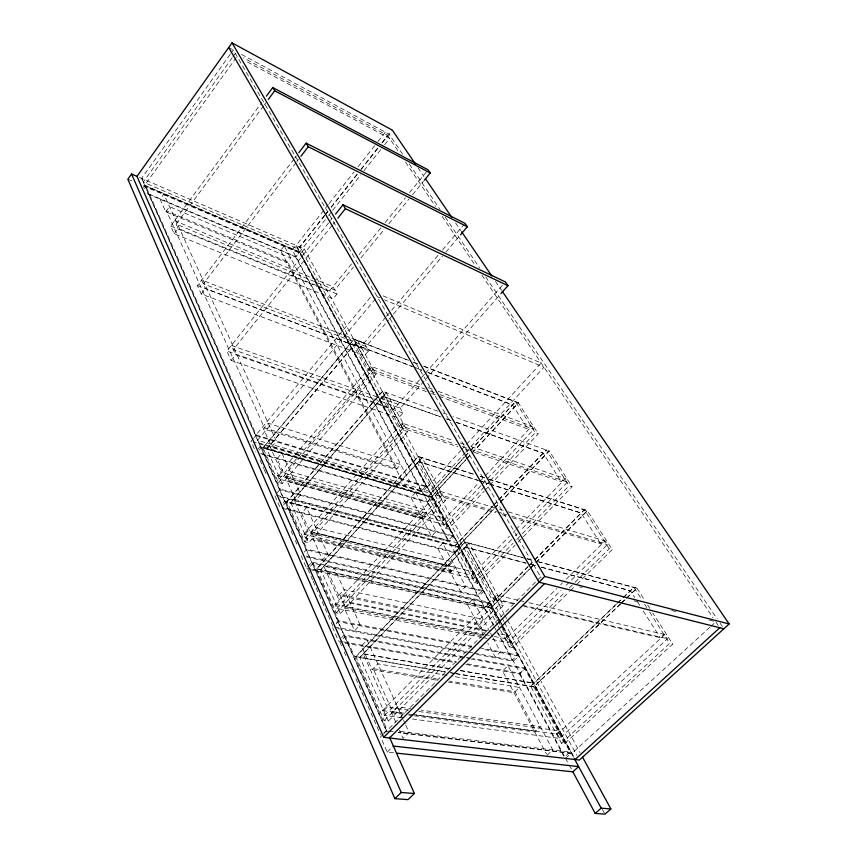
<?xml version="1.0" encoding="UTF-8"?>
<svg xmlns="http://www.w3.org/2000/svg" width="857" height="857" viewBox="0 0 857 857"><rect width="100%" height="100%" fill="white"/><g stroke="black" fill="none" stroke-linecap="round" stroke-linejoin="round"><path stroke-width="0.64" stroke-dasharray="4.29 3.21" d="M230.169 54.334L141.609 178.374L386.775 731.889M230.94 53.241L233.275 49.974L541.206 577.811M232.193 57.762L143.248 182.091L298.022 248.948L324.567 215.343M232.975 56.68L235.289 53.445M236.253 57.505L144.662 185.283L299.682 252.012M143.515 187.651L145.004 185.573L299.564 252.097M144.522 188.519L146.011 186.44L299.2 252.333L425.918 486.112L421.355 491.082L256.597 442.276M165.787 211.797L169.536 206.666L290.673 258.021L286.988 262.692L165.787 211.797L160.109 199.21L163.816 194.1L276.372 441.119L271.648 446.733L263.592 428.864L268.241 423.283L400.669 464.44L396.159 469.465L263.592 428.864M337.037 294.015L178.138 228.412L174.635 220.699L332.977 286.677L337.037 294.015L333.18 298.739L174.175 233.768L170.704 226.034L261.685 102.583M263.581 105.84L176.21 224.159L334.798 289.977L353.384 267.191M264.374 104.758L265.97 102.615M174.175 233.768L178.138 228.412M368.542 350.909L205.476 288.53L201.62 280.046L364.118 342.918L368.542 350.909L364.45 355.73L201.256 294.026L197.442 285.531L293.951 159.081M294.765 158.02L296.383 155.899M296.051 162.68L203.345 283.849L366.1 346.496L388.414 320.111M296.865 161.619L298.482 159.488M201.256 294.026L205.476 288.53M328.327 204.502L296.083 245.391L499.074 619.536M329.152 203.452L353.952 172M358.076 166.751L374.616 145.786M377.916 141.587L385.361 132.149L398.826 152.107M325.403 214.293L327.888 211.143M331.209 206.944L357.765 173.328M361.076 169.129L377.68 148.122M381.826 142.873L387.632 135.524L243.495 57.858M324.653 215.685L299.875 247.041L501.356 616.826M325.478 214.636L327.963 211.508M331.263 207.319L357.69 173.875M360.99 169.697L378.333 147.747M382.468 142.519L392.281 130.103M421.355 491.082L295.569 256.929L299.2 252.333M325.253 219.713L295.933 256.682L146.193 192.846M328.552 215.546L331.852 211.379M332.677 210.329L360.722 174.903M364.021 170.736L381.344 148.85M384.643 144.683L389.592 138.427L245.252 60.836M500.477 621.604L300.678 253.49L304.278 248.948L139.295 177.378M402.919 412.988L235.6 354.798L231.336 345.435L398.087 404.258L402.919 412.988L398.58 417.916L231.101 360.433L226.88 351.049L332.259 218.278M332.098 225.402L233.254 349.635L400.251 408.178L500.017 294.701M332.923 224.352L334.594 222.274M231.101 360.433L235.6 354.798M351.499 263.935L329.142 291.391L170.704 226.034M359.072 254.625L380.969 227.748M385.179 222.574L405.382 197.763M409.592 192.589L427.268 170.875M360.99 257.871L384.643 228.883M388.864 223.709L409.143 198.856M412.528 194.71L423.508 181.255M370.374 297.379L255.504 435.527L427.225 487.108L460.68 450.675M253.426 438.463L251.058 441.312L255.665 451.832M253.951 437.938L256.318 435.088L146.011 186.44M375.527 298.804L257.593 440.23L429.582 491.447L464.708 453.289M258.064 448.972L260.453 446.122L432.249 496.717L427.643 501.699L260.796 453.321M259.285 450.021L261.674 447.172L431.949 497.242L452.817 535.743L448.05 540.778L276.597 495.228M282.199 483.509L266.741 448.886L357.69 340.658L376.084 374.123L282.199 483.509L278.375 482.459L262.96 447.772L353.984 339.222L408.607 360.347M266.806 449.047L357.765 340.818M385.671 317.369L360.058 347.728L197.442 285.531M386.528 316.34L390.846 311.23M391.703 310.213L438.259 255.022M442.576 249.912L464.13 224.352M389.271 319.104L392.699 315.044M393.556 314.026L442.458 256.179M445.897 252.119L459.62 235.879M480.809 485.801L444.258 524.709L279.178 479.042L277.582 475.474L370.835 366.239L422.019 385.296M278.761 475.796L281.664 472.389L269.58 445.511L430.953 493.503M426.422 391.617L368.831 370.363L371.981 366.667M279.178 479.042L372.731 369.688L370.835 366.239M278.375 482.459L372.334 372.741L353.984 339.222M285.445 477.349L290.298 471.693L424.858 509.84L420.155 514.918L285.445 477.349L277.057 458.72L281.824 453.096L300.753 494.639L295.804 500.338L287.149 481.131L292.023 475.464M452.817 535.743L280.282 489.111L274.797 495.496L279.757 506.819L283.646 507.826M283.11 502.952L284.781 501.024L459.534 547.034L454.724 552.079L284.942 508.169M283.538 505.009L286.056 502.106L459.256 547.623L482.459 590.43L477.456 595.529L306.613 556.15M437.959 411.231L382.468 391.231L286.859 501.57L304.781 541.892L308.691 542.835L407.707 431.617L386.239 392.592L290.716 502.588L308.691 542.835M382.554 391.403L286.945 501.741L457.981 546.755L493.921 509.058M290.791 502.759L386.336 392.752M424.472 374.177L393.781 409.175L226.88 351.049M425.351 373.17L502.738 284.92M511.629 539.535L473.471 578.764L305.488 538.057L303.774 534.2L402.083 423.122L453.953 440.777M304.963 534.489L308.027 531.04L473.546 571.983L470.611 575.004M439.727 416.427L383.004 396.32L399.919 427.289L403.251 423.519M305.488 538.057L404.14 426.872L457.317 444.858M310.652 533.268L315.74 527.537L452.592 561.881L447.675 567.023L310.652 533.268L301.61 513.225L306.624 507.515L327.824 554.061L322.618 559.835L313.276 539.096L318.397 533.354L455.474 567.291L450.525 572.433L313.276 539.096M304.781 541.892L403.883 430.332L407.707 431.617M304.299 552.079L306.924 549.144L482.459 590.43M301.171 555.711L306.549 567.966L311.841 562.085L489.626 602.503L484.569 607.602L311.744 569.123M310.513 566.156L313.159 563.21L489.368 603.178L498.742 620.468M340.293 613.591L320.668 569.637L422.019 457.659L445.554 500.456L340.293 613.591L336.287 612.798L316.715 568.748L418.173 456.427L474.017 474.317M320.743 569.819L422.126 457.842M427 487.044L422.437 492.014L253.618 442.073M461.58 449.689L541.142 363.025L381.965 295.386M465.608 452.314L470.107 447.418M471.007 446.443L543.959 367.203L384.589 299.854M464.13 457.284L428.146 496.332L445.383 528.266L448.425 529.101L484.151 491.19M465.03 456.31L469.529 451.435M470.429 450.45L515.421 401.654L535.261 432.753L538.207 433.846L485.073 490.225M428.221 496.471L464.215 457.434M465.115 456.46L469.615 451.575M470.514 450.6L515.507 401.794M338.665 595.454L344.043 589.637L483.219 619.365L478.045 624.56L338.665 595.454L328.895 573.772L334.166 567.977L360.111 624.903L354.584 630.763L344.375 608.116L349.806 602.289L486.819 630.473M262.96 447.772L431.157 497.21L465.672 459.834M466.583 458.849L471.114 453.931M472.025 452.957L518.346 402.79L538.207 433.846M465.758 459.984L431.232 497.36L263.035 447.932L354.059 339.383L408.693 360.497M466.658 458.998L471.2 454.081M472.111 453.096L518.442 402.929L423.594 366.26M261.931 454.339L427.343 502.234L431.949 497.242M481.848 637.404L336.876 608.449L334.991 604.228L439.48 491.211L494.285 507.655M336.223 604.474L339.468 600.961L485.833 630.998M478.249 480.37L418.58 461.462L437.124 495.41L440.669 491.564M336.876 608.449L441.741 495.325L496.524 511.629M426.743 513.364L422.03 518.453L287.149 481.131M336.287 612.798L441.655 499.31L445.554 500.456M336.33 623.36L338.708 620.8L471.639 646.274M336.63 623.328L338.226 621.625L471.618 647.099M441.548 521.163L444.344 518.185L281.664 472.389M438.945 396.245L527.837 429.046L530.847 425.833M277.582 475.474L442.48 521.431L478.924 482.545M479.834 481.58L484.387 476.717M485.298 475.742L531.758 426.175L533.793 429.378L481.72 484.826M341.75 637.587L344.16 635.026L464.858 657.073M445.383 528.266L489.401 481.484M490.322 480.509L535.261 432.753M343.132 638.765L345.542 636.205L469.754 658.819M492.668 506.058L454.842 545.791L474.724 582.621L477.81 583.36L515.143 545.116M493.589 505.084L546.166 449.85L569.102 485.801L572.08 486.797L516.075 544.163M454.928 545.952L492.754 506.208M493.675 505.244L546.263 450M493.836 508.897L457.895 546.595L477.81 583.36M494.757 507.933L499.363 503.102M500.284 502.138L549.123 450.9L572.08 486.797M494.843 508.094L499.46 503.252M500.381 502.288L549.219 451.061L452.978 416.481M282.317 508.244L454.435 552.679L459.256 547.623M388.307 721.101L359.811 657.287L469.015 543.113L503.38 605.61L388.307 721.101L384.172 720.576L355.751 656.601L465.083 542.063L525.684 558.303M359.897 657.501L469.133 543.317M403.036 719.109L367.042 640.115L361.44 645.996L372.131 669.724L377.841 663.821L449.989 675.862M474.253 452.335L561.196 481.623L564.356 478.367M303.774 534.2L471.564 575.24L509.604 536.043M513.311 532.218L515.175 530.301M516.096 529.347L565.277 478.677L567.473 482.116L520.938 529.958M515.346 535.7L517.21 533.793M474.724 582.621L513.032 543.317M516.771 539.482L521.442 534.693M522.384 533.729L569.102 485.801M401.804 717.641L384.557 715.37L382.415 710.571L496.567 595.165L523.745 601.528M310.341 569.648L484.312 608.288L489.368 603.178M383.679 710.742L387.214 707.164L408.296 710.067M525.909 563.038L465.297 547.002L493.9 599.375L497.788 595.444M528.158 566.381L487.901 607.035L497.435 624.699M529.09 565.438L533.772 560.714M534.714 559.771L584.335 509.669L609.22 548.684L612.219 549.562L576.14 584.999M487.997 607.195L528.255 566.552M529.197 565.609L533.879 560.885M534.811 559.932L584.442 509.84M316.715 568.748L490.997 607.72L529.337 569.069M530.279 568.127L534.95 563.413M535.882 562.471L587.324 510.633L612.219 549.562M384.557 715.37L529.433 569.241M530.376 568.298L535.047 563.585M535.989 562.642L587.431 510.793L489.336 479.374M395.73 722.087L391.52 712.745L397.423 706.8L410.664 708.643M384.172 720.576L499.385 604.699L503.38 605.61M383.604 733.26L387.064 729.8L345.542 636.205M383.143 734.278L380.54 736.87L387.235 752.146L393.866 752.853M384.011 733.41L386.603 730.817M540.692 576.922L386.453 731.15L391.745 731.792M387.235 752.146L393.374 746.072M504.955 638.615L508.051 635.562L497.596 633.409M512.529 517.767L600.714 543.916L604.067 540.606M494.168 636.44L505.909 638.808L556.868 588.448M560.639 584.72L562.535 582.846M566.306 579.118L604.988 540.885L607.377 544.613L564.774 586.617M492.304 639.493L507.976 642.621L560.992 590.355M500.552 630.473L509.401 646.853L565.491 591.694M569.294 587.945L574.04 583.274M574.993 582.342L609.22 548.684M509.401 646.853L512.518 647.474L569.498 591.523M570.441 590.591L575.186 585.931M474.167 653.109L512.207 660.222L517.489 655.069L499.363 621.625M465.983 664.529L519.631 674.031L524.977 668.867L570.066 752.06L565.309 756.42M616.504 603.939L530.644 686.211L561.431 743.244L564.602 743.64L672.691 644.1L652.702 612.851M617.468 603.017L622.289 598.4M623.253 597.468L633.869 587.302L641.122 598.668M530.751 686.403L616.612 604.131M617.576 603.199L622.407 598.582M623.371 597.661L633.976 587.484M455.742 673.527L533.793 686.746L620.5 603.789M621.464 602.857L625.321 599.172M626.285 598.25L636.88 588.116L644.132 599.461M620.618 603.971L533.89 686.928L455.838 673.731M621.582 603.049L636.997 588.298L538.678 561.956M556.45 734.021L559.792 730.914L417.52 711.342M523.788 606.263L660.222 637.704L663.864 634.33M408.735 714.117L557.425 734.149L664.796 634.544L667.485 638.744L559.728 738.413L411.092 718.862M547.066 755.263L552.808 749.961L507.944 665.771L502.577 671.01L546.445 754.096M561.431 743.244L669.66 643.414L672.691 644.1M565.62 758.381L571.34 753.153L398.569 732.264M709.875 627.26L571.758 753.517L398.366 732.585M710.86 626.36L714.802 622.75M389.26 731.139L393.256 731.621M400.037 731.375L570.066 752.06M382.415 710.571L403.626 713.431M391.52 712.745L403.454 714.342M408.757 715.049L412.742 715.584M414.07 715.766L534.747 731.942L540.392 726.65L421.248 710.11M404.525 713.27L392.592 711.664L373.17 668.653L437.531 679.14M412.474 714.342L535.764 730.978L515.036 691.77L449.357 681.069M372.131 669.724L436.513 680.158M448.34 682.076L514.039 692.724L519.503 687.464L451.296 676.077M355.751 656.601L445.233 671.749M450.482 672.638L454.424 673.313M445.329 671.952L355.848 656.816L465.19 542.267L525.791 558.507M450.578 672.841L454.521 673.506M449.839 668.664L363.197 653.752L387.214 707.164M460.348 670.474L533.868 683.125M363.293 653.955L449.946 668.856M460.445 670.667L533.965 683.318M344.985 643.071L455.528 662.675M342.479 641.7L338.536 640.993L332.666 627.581M343.796 641.936L456.792 662.033M467.311 663.907L519.867 673.259L525.202 668.096L472.721 658.508M471.071 659.054L524.977 668.867M466.165 657.308L471.414 658.262M334.423 626.992L467.601 651.888M468.918 652.134L472.86 652.863M337.904 628.556L466.262 652.466M476.738 654.416L513.407 661.25L518.699 656.098L482.073 649.103M479.513 647.785L517.489 655.069M483.155 637.672L487.076 638.454M344.375 608.116L484.205 636.226M334.991 604.228L484.023 634.384M485.33 634.651L489.261 635.444M483.851 635.016L345.36 607.056L339.64 594.404L478.988 623.617L484.537 634.116M491.093 607.892L316.801 568.941L418.27 456.61L474.114 474.499M306.549 567.966L310.448 568.834M491.007 604.153L323.817 566.156L339.468 600.961M514.693 603.457L499.149 599.868L496.567 595.165M522.459 605.246L667.485 638.744M493.9 599.375L514.693 604.174M306.399 556.911L478.613 596.515L483.616 591.416L306.41 549.84M528.919 602.739L664.796 634.544M579.6 586.906L582.192 587.57M634.073 600.886L639.268 602.214M671.695 610.538L676.88 611.866M709.307 620.189L714.492 621.518M531.072 564.399L536.225 565.759M541.388 567.13L630.366 590.655L634.737 597.533M465.405 547.205L526.027 563.231M531.179 564.592L536.343 565.952M541.495 567.323L630.484 590.837M457.788 542.952L293.694 499.16L308.027 531.04M279.96 496.867L449.164 541.731L453.931 536.696L279.768 489.711M526.969 558.657L532.122 560.039M538.56 561.764L636.88 588.116M527.087 558.85L533.525 560.574M437.124 495.41L495.914 512.84M502.298 514.736L506.133 515.871M497.799 512.004L506.723 514.661M511.811 516.182L607.377 544.613M256.318 435.088L425.918 486.112M499.32 509.165L503.22 510.344M508.233 511.843L604.988 540.885M479.513 480.777L488.404 483.594M489.668 483.991L581.078 512.957L600.714 543.916M418.677 461.644L478.345 480.552M479.62 480.948L488.501 483.766M489.776 484.162L581.175 513.129M480.349 476.353L484.162 477.574M489.229 479.192L587.324 510.633M480.456 476.524L488.062 478.967M399.919 427.289L457.874 446.818M465.437 449.357L469.218 450.632M462.384 446.572L468.715 448.714M469.979 449.143L567.473 482.116M460.273 442.93L466.594 445.083M471.221 446.658L565.277 478.677M447.29 419.116L451.071 420.455M456.106 422.244L543.081 453.085L561.196 481.623M383.09 396.48L441.076 417.038M446.122 418.827L451.157 420.616M456.203 422.405L543.177 453.235M442.908 412.87L448.04 414.842M431.425 393.47L437.691 395.773M372.334 372.741L376.084 374.123M372.731 369.688L425.168 389.121M430.171 390.974L435.163 392.827M440.155 394.681L533.793 429.378M428.221 387.61L433.278 389.496M438.195 391.328L531.758 426.175M413.031 366.721L354.605 344.321L368.831 370.363M414.274 367.203L421.73 370.053M427.943 372.441L512.475 404.847L527.837 429.046M354.691 344.482L411.874 366.4M418.087 368.778L421.815 370.203M428.039 372.591L512.561 404.986M413.663 362.425L417.391 363.861M413.577 362.275L417.305 363.711M423.508 366.11L518.346 402.79M377.241 296.747L379.694 297.786M147.04 193.65L295.569 256.929M127.854 179.22L132.439 181.191M143.065 185.755L300.678 253.49M228.701 47.51L234.55 50.67M241.578 54.462L389.078 134.163L403.304 155.181M417.905 167.661L423.936 176.499M455.581 222.906L460.862 230.64M495.528 281.471L501.559 290.309M409.292 164.041L440.005 209.408M445.244 217.153L479.695 268.048M485.694 276.907L717.116 618.829M720.116 623.253L722.355 626.574M405.554 162.091L435.485 206.441M442.212 216.414L475.132 265.199M481.87 275.183L713.045 617.779M715.788 621.85L718.445 625.792M647.699 605.042L649.842 608.384M644.657 604.217L646.821 607.624M649.638 612.027L669.66 643.414M637.565 602L639.686 605.342M643.232 610.923L660.222 637.704M402.083 423.122L404.14 426.872M439.48 491.211L441.741 495.325M382.468 391.231L403.883 430.332M418.173 456.427L441.655 499.31M465.083 542.063L499.385 604.699M304.278 248.948L504.184 614.062M504.827 615.23L506.755 618.754M507.398 619.932L580.039 752.585M501.998 618.004L503.916 621.518M504.559 622.696L576.836 755.349M501.109 622.76L502.995 626.253M503.52 627.26L574.329 757.727M602.396 809.447L604.946 814.15M499.706 620.704L501.624 624.239M502.266 625.417L573.944 757.534M499.203 620.157L295.879 245.306L292.269 249.88L493.814 624.796M503.027 627.217L573.783 757.652M431.157 497.21L448.425 529.101M490.997 607.72L501.806 627.678M502.438 628.845L512.518 647.474M533.793 686.746L564.602 743.64M442.48 521.431L444.258 524.709M471.564 575.24L473.471 578.764M505.909 638.808L507.976 642.621M557.425 734.149L559.728 738.413M498.046 625.814L499.952 629.359M498.249 633.044L564.795 756.838M565.438 758.017L568.598 763.919M569.241 765.097L571.769 769.811M427.343 502.234L448.05 540.778M454.435 552.679L477.456 595.529M484.312 608.288L493.611 625.599M494.232 626.746L496.096 630.216M496.717 631.363L512.207 660.222M519.631 674.031L563.724 756.12M489.958 631.995L472.561 599.364L467.483 604.549L483.498 634.876M490.579 633.162L492.507 636.794M493.054 637.822L500.509 651.813L495.196 657.04L487.804 643.039M403.583 720.33L405.243 723.972M405.8 725.183L409.121 732.478L403.101 738.434L399.416 730.26M261.674 447.172L280.282 489.111M286.056 502.106L306.924 549.144M313.159 563.21L338.708 620.8M141.855 178.492L386.764 731.16M260.046 460.08L263.731 468.49M264.256 469.69L266.891 475.689M291.091 530.858L292.687 534.479M295.333 540.521L296.918 544.141M307.867 569.102L312.612 579.91M313.137 581.11L333.159 626.756M339.918 642.172L341.525 645.824M344.193 651.909L345.789 655.562M351.659 668.942L353.266 672.595M355.934 678.669L380.476 734.631M284.213 245.884L280.571 250.533L405.018 486.24L409.603 481.206L284.213 245.884M415.581 492.432L410.953 497.488L431.489 536.375L436.277 531.276L415.581 492.432M442.673 543.263L437.831 548.384L460.68 591.662L465.705 586.488L442.673 543.263M451.425 571.501L314.198 538.057L311.573 532.229L448.565 566.091L451.425 571.501M422.876 517.532L288.038 480.102L286.324 476.321L421.012 513.996L422.876 517.532M396.973 468.554L264.438 427.847L166.462 210.865L287.652 261.846L396.973 468.554"/><path stroke-width="1.29" d="M137.281 176.499L131.549 174.014L127.854 179.22L394.863 798.649L408.039 799.624L414.392 793.518L389.474 737.277M415.645 164.351L392.281 130.103L232.011 42.85L136.981 176.371L383.679 737.32L579.396 760.041L729.146 623.982L502.309 291.412M266.431 96.134L272.762 87.543L428.114 169.847L430.268 172.964L424.354 180.216M268.348 99.38L274.701 90.778L272.762 87.543M298.814 152.717L306.099 143.162L464.987 223.334L467.344 226.751L460.477 234.872M300.925 156.306L308.241 146.74L306.099 143.162M335.569 214.111L343.014 204.737L505.384 281.91L507.965 285.66L500.906 293.694M337.915 218.096L345.392 208.701L343.014 204.737M383.679 737.32L544.784 576.461L729.146 623.982M389.485 737.995L544.581 583.585M394.863 798.649L401.247 792.489L414.392 793.518M575.036 759.538L719.773 627.753M573.044 772.168L595.219 813.432L601.186 808.183L610.891 808.944L582.61 757.288M610.891 808.944L604.946 814.15L595.219 813.432M396.512 753.132L572.851 771.825L578.636 766.597L393.374 746.072M723.854 628.781L539.042 582.192L228.701 47.51M345.392 208.701L507.965 285.66M308.241 146.74L467.344 226.751M274.701 90.778L430.268 172.964M425.436 178.717L451.821 217.389M461.612 231.744L491.757 275.943M232.011 42.85L544.784 576.461M574.383 758.756L601.186 808.183M131.549 174.014L401.247 792.489"/></g></svg>
